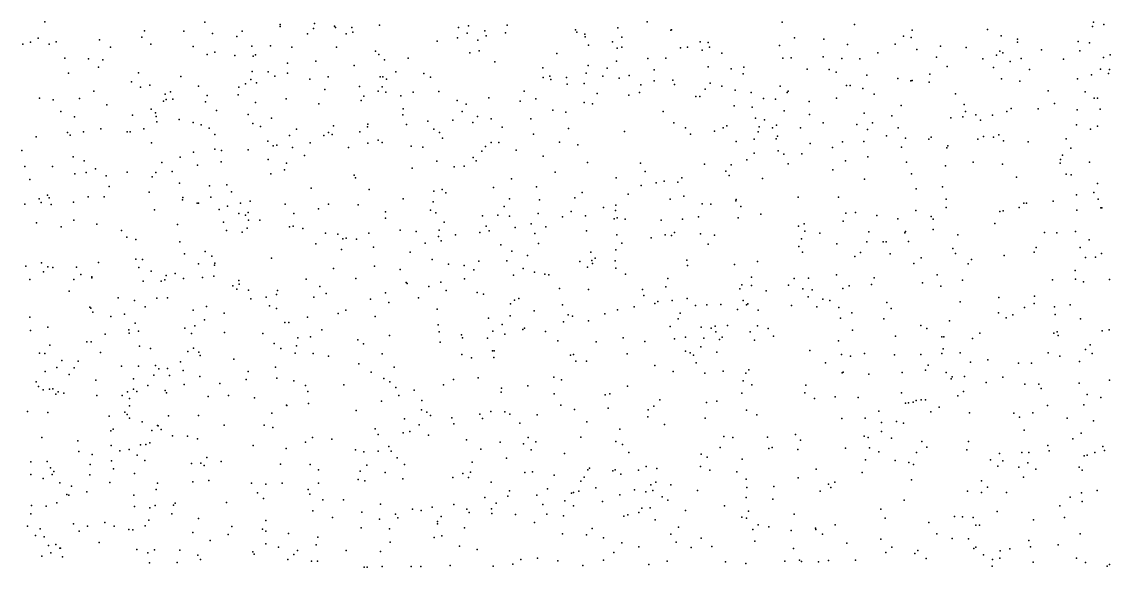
# Model space of a CAD drawing. Extents: x 2 to 99999, y 0 to 49999.
# Drawn here: x 50027 to 62491, y 6253 to 12499 of the extents above; entities that cross this region are included whole.
import ezdxf

# ---------------------------------------------------------------- set-up
doc = ezdxf.new("R2010")
doc.units = 0
doc.header["$MEASUREMENT"] = 0
doc.layers.add('points', color=50, linetype='Continuous')

msp = doc.modelspace()

# ---------------------------------------------------------------- linework, layer by layer
at = {"layer": 'points', "color": 3}
for p in [(50290, 12499, 22), (52124, 12496, 9), (52985, 12469, 4), (53377, 12481, 71), (57190, 12497, 6), (58736, 12495, 20), (59562, 12469, 18), (62300, 12494, 70), (62416, 12466, 65), (51433, 12394, 49), (51881, 12393, 62), (52212, 12366, 30), (52552, 12391, 51), (52984, 12446, 48), (53299, 12361, 57), (53368, 12423, 18), (53609, 12449, 63), (53619, 12435, 21), (53743, 12360, 54), (53805, 12435, 8), (53817, 12380, 3), (54125, 12462, 77), (55026, 12432, 5), (55126, 12369, 53), (55144, 12451, 42), (55329, 12396, 51), (55566, 12372, 92), (55587, 12459, 29), (56367, 12406, 37), (56384, 12379, 92), (56473, 12356, 95), (56854, 12429, 12), (57459, 12401, 96), (57465, 12408, 18), (60224, 12403, 63), (61084, 12411, 67), (62286, 12443, 27), (50040, 12244, 44), (50125, 12266, 91), (50215, 12310, 16), (50340, 12243, 86), (50419, 12269, 55), (50916, 12291, 94), (51401, 12322, 22), (51504, 12241, 32), (52488, 12331, 20), (52660, 12220, 77), (52876, 12223, 24), (54784, 12275, 100), (55015, 12316, 90), (55250, 12287, 2), (55343, 12338, 33), (56480, 12326, 22), (56516, 12230, 90), (56791, 12271, 29), (56897, 12324, 31), (57796, 12271, 75), (57885, 12260, 19), (58705, 12226, 92), (58875, 12315, 47), (59213, 12299, 97), (59484, 12239, 23), (60030, 12244, 62), (60125, 12334, 74), (60211, 12317, 48), (60547, 12218, 51), (61242, 12337, 88), (61428, 12300, 99), (61430, 12264, 47), (62125, 12274, 2), (62254, 12257, 14), (51044, 12210, 56), (51989, 12214, 92), (52148, 12123, 55), (52236, 12151, 21), (52467, 12113, 58), (52677, 12106, 60), (52703, 12120, 46), (53121, 12209, 56), (53631, 12210, 51), (54076, 12163, 84), (54114, 12124, 68), (55158, 12142, 74), (55263, 12166, 28), (56154, 12137, 100), (56843, 12197, 99), (56900, 12207, 46), (57569, 12200, 76), (57650, 12207, 80), (57819, 12172, 40), (57903, 12210, 65), (58045, 12139, 92), (59204, 12098, 96), (59828, 12144, 84), (60276, 12182, 81), (60500, 12095, 39), (60843, 12204, 99), (61190, 12115, 5), (61225, 12163, 98), (61261, 12145, 14), (61702, 12177, 37), (62142, 12168, 75), (62491, 12121, 12), (50519, 12084, 100), (50790, 12076, 84), (50904, 11980, 100), (50954, 12064, 40), (53069, 12025, 19), (53393, 12049, 10), (53834, 11997, 60), (54179, 12064, 84), (54453, 12081, 78), (55442, 12041, 99), (55995, 11972, 24), (56511, 11998, 31), (56729, 11968, 64), (56836, 12049, 52), (57196, 12077, 26), (57401, 12082, 77), (57885, 11983, 41), (58297, 11979, 72), (58742, 12082, 95), (58837, 12085, 64), (59419, 12079, 41), (59625, 12075, 25), (60622, 11987, 100), (61031, 12076, 47), (61156, 11977, 38), (61344, 12044, 25), (61472, 12077, 58), (61954, 12072, 52), (62412, 12088, 20), (50561, 11911, 85), (51363, 11914, 19), (51849, 11873, 32), (52667, 11930, 40), (52849, 11927, 13), (52925, 11875, 7), (53068, 11912, 96), (53325, 11842, 3), (53537, 11870, 20), (54130, 11869, 51), (54160, 11867, 24), (54309, 11927, 69), (54631, 11908, 41), (54707, 11865, 93), (55999, 11859, 3), (56073, 11878, 40), (56265, 11862, 62), (56489, 11910, 34), (56681, 11877, 56), (56868, 11853, 65), (56982, 11885, 36), (57267, 11948, 19), (58152, 11960, 1), (58286, 11902, 11), (59019, 11957, 21), (59271, 11951, 89), (59353, 11920, 97), (59705, 11886, 60), (60059, 11848, 58), (60424, 11899, 4), (61246, 11844, 58), (61566, 11954, 37), (62116, 11845, 50), (62278, 11891, 37), (62379, 11958, 31), (62472, 11906, 13), (62484, 11952, 70), (51283, 11812, 22), (51385, 11749, 61), (51493, 11772, 19), (52051, 11761, 100), (52514, 11751, 33), (52588, 11788, 82), (52648, 11838, 81), (52714, 11799, 30), (53497, 11725, 51), (53896, 11756, 83), (54155, 11754, 95), (54202, 11840, 34), (56086, 11838, 24), (56271, 11785, 22), (56467, 11794, 1), (57116, 11775, 34), (57269, 11822, 6), (57484, 11830, 85), (57502, 11780, 94), (57851, 11728, 35), (57909, 11797, 4), (58042, 11761, 68), (58712, 11761, 25), (59470, 11769, 36), (59511, 11770, 94), (59657, 11736, 10), (60209, 11822, 9), (60223, 11827, 65), (60418, 11809, 91), (61456, 11818, 86), (50229, 11624, 58), (50388, 11605, 39), (50688, 11620, 88), (50853, 11705, 57), (51667, 11669, 40), (51681, 11608, 79), (51730, 11696, 55), (51756, 11613, 94), (52149, 11653, 14), (52506, 11661, 99), (53054, 11617, 30), (53914, 11596, 85), (53943, 11647, 29), (54108, 11704, 30), (54196, 11694, 41), (54366, 11652, 54), (54510, 11693, 12), (54801, 11699, 79), (55011, 11597, 47), (55377, 11629, 43), (55780, 11704, 35), (55912, 11615, 65), (56617, 11676, 41), (56979, 11659, 39), (57100, 11690, 31), (57744, 11644, 93), (57792, 11644, 68), (58196, 11714, 27), (58379, 11688, 10), (58522, 11619, 48), (58659, 11612, 45), (58792, 11688, 31), (58803, 11706, 44), (59357, 11626, 94), (59787, 11670, 47), (60718, 11672, 36), (61781, 11710, 67), (62202, 11698, 85), (62307, 11626, 15), (62346, 11623, 33), (50476, 11472, 7), (51000, 11549, 97), (51509, 11500, 92), (51651, 11588, 81), (52131, 11581, 20), (52258, 11482, 82), (52703, 11575, 12), (53429, 11560, 8), (54395, 11503, 78), (55071, 11471, 87), (55115, 11557, 35), (55733, 11588, 38), (56108, 11488, 60), (56467, 11576, 56), (56562, 11558, 30), (57373, 11471, 62), (58186, 11536, 23), (58391, 11523, 59), (58756, 11481, 79), (59045, 11586, 81), (60096, 11541, 54), (60817, 11550, 45), (60835, 11471, 37), (61306, 11471, 11), (61356, 11506, 47), (61666, 11502, 94), (61852, 11564, 57), (62113, 11489, 71), (62376, 11497, 10), (50629, 11410, 68), (51294, 11430, 73), (51559, 11456, 43), (51566, 11415, 71), (51573, 11353, 90), (51828, 11378, 18), (51989, 11344, 69), (52619, 11438, 44), (52887, 11397, 81), (54390, 11435, 36), (54676, 11359, 67), (54964, 11374, 4), (55191, 11344, 16), (55244, 11414, 19), (55403, 11387, 40), (55855, 11389, 76), (56256, 11463, 70), (58430, 11394, 23), (58531, 11376, 77), (59047, 11439, 97), (59675, 11451, 30), (59991, 11422, 20), (60664, 11399, 80), (60804, 11411, 99), (60953, 11433, 37), (61007, 11373, 41), (61144, 11430, 79), (50552, 11232, 38), (50733, 11238, 62), (50933, 11272, 95), (51232, 11237, 20), (51268, 11239, 28), (51424, 11274, 23), (52082, 11318, 95), (52171, 11279, 71), (52671, 11333, 2), (52761, 11299, 69), (53174, 11269, 71), (53540, 11231, 91), (53596, 11306, 42), (53898, 11237, 24), (53986, 11295, 62), (53989, 11325, 73), (54434, 11321, 15), (54747, 11269, 46), (54810, 11232, 3), (55529, 11291, 54), (56288, 11278, 97), (56928, 11241, 34), (57495, 11341, 86), (57627, 11283, 1), (57959, 11246, 21), (58060, 11286, 99), (58102, 11306, 11), (58459, 11240, 9), (58470, 11296, 77), (58623, 11283, 97), (58669, 11315, 21), (58943, 11283, 55), (59205, 11340, 75), (59589, 11323, 60), (59710, 11265, 82), (59770, 11340, 88), (60062, 11284, 73), (62104, 11320, 5), (62263, 11268, 17), (62344, 11303, 18), (50191, 11180, 76), (50581, 11200, 33), (51513, 11112, 89), (52236, 11209, 49), (52843, 11133, 21), (53094, 11196, 55), (53328, 11111, 41), (53485, 11197, 42), (53582, 11207, 30), (53990, 11109, 32), (54107, 11145, 79), (54152, 11115, 82), (54843, 11168, 51), (55403, 11115, 18), (55491, 11116, 51), (55885, 11212, 7), (56183, 11121, 78), (57683, 11212, 60), (58208, 11129, 16), (58413, 11153, 18), (58665, 11159, 1), (58680, 11190, 90), (59056, 11106, 7), (59426, 11124, 11), (59671, 11128, 34), (59928, 11191, 66), (60148, 11167, 46), (60413, 11156, 91), (60439, 11179, 50), (60973, 11153, 52), (61039, 11186, 77), (61156, 11178, 95), (61216, 11206, 39), (61268, 11136, 16), (61551, 11125, 19), (61988, 11160, 59), (50027, 11024, 98), (51992, 11006, 89), (52239, 11041, 43), (52315, 11023, 82), (52618, 11034, 42), (52904, 11078, 61), (52947, 11086, 66), (53126, 11059, 25), (53263, 10969, 79), (53768, 11061, 82), (54486, 11076, 55), (54621, 11062, 86), (55296, 11017, 65), (55336, 11070, 28), (55687, 11029, 65), (56396, 11089, 47), (58413, 10993, 31), (58690, 11021, 77), (58755, 10983, 67), (58959, 10988, 35), (59309, 11061, 6), (60100, 11062, 34), (60619, 11056, 27), (60633, 11077, 78), (61945, 10970, 31), (62039, 11050, 76), (50616, 10952, 14), (50740, 10905, 31), (51630, 10889, 8), (51839, 10948, 43), (52038, 10857, 99), (52310, 10897, 37), (52848, 10922, 14), (53059, 10881, 92), (54778, 10902, 22), (55093, 10847, 57), (55196, 10944, 65), (55232, 10905, 72), (55997, 10960, 54), (56506, 10888, 31), (57112, 10881, 43), (57843, 10869, 50), (58151, 10862, 75), (58328, 10919, 85), (58803, 10874, 82), (59460, 10907, 65), (59717, 10951, 76), (60158, 10891, 80), (60603, 10849, 37), (60921, 10890, 6), (61256, 10868, 46), (61917, 10880, 72), (61920, 10922, 85), (62255, 10891, 44), (50061, 10841, 65), (50378, 10842, 30), (50633, 10758, 4), (50766, 10772, 5), (50870, 10815, 70), (50994, 10733, 84), (51232, 10777, 28), (51520, 10722, 33), (51563, 10773, 72), (51748, 10783, 94), (52877, 10756, 62), (53036, 10805, 55), (53834, 10742, 12), (54498, 10822, 3), (54979, 10837, 100), (56133, 10775, 23), (57166, 10786, 86), (58089, 10787, 3), (58128, 10738, 73), (59313, 10802, 37), (60216, 10756, 99), (61987, 10755, 42), (62043, 10748, 38), (50118, 10692, 28), (51027, 10611, 49), (51834, 10652, 97), (52175, 10619, 8), (52375, 10631, 6), (53850, 10711, 89), (55427, 10603, 6), (55636, 10700, 18), (55922, 10607, 80), (56833, 10712, 46), (57119, 10624, 48), (57290, 10654, 30), (57382, 10672, 5), (57538, 10663, 38), (57587, 10712, 54), (58509, 10703, 96), (59678, 10697, 49), (60569, 10610, 41), (61419, 10718, 9), (62345, 10646, 7), (50227, 10470, 47), (50320, 10512, 97), (50340, 10484, 56), (50786, 10495, 14), (50972, 10494, 94), (51486, 10547, 96), (51870, 10488, 13), (52193, 10491, 1), (52430, 10552, 50), (53342, 10594, 24), (54003, 10579, 75), (54393, 10472, 96), (54744, 10561, 50), (54842, 10578, 89), (54883, 10540, 39), (55613, 10472, 71), (56360, 10484, 48), (56444, 10544, 8), (56972, 10525, 41), (57609, 10501, 2), (58919, 10491, 82), (59381, 10490, 49), (60269, 10585, 63), (62106, 10517, 19), (62302, 10544, 53), (50063, 10411, 10), (50250, 10431, 96), (50364, 10405, 42), (50618, 10432, 48), (51546, 10347, 32), (51869, 10459, 35), (52036, 10422, 38), (52051, 10420, 52), (52288, 10348, 48), (52383, 10388, 40), (52530, 10421, 46), (52644, 10444, 59), (53042, 10409, 2), (53426, 10356, 50), (53538, 10409, 46), (53879, 10402, 15), (54737, 10436, 97), (55551, 10383, 38), (55957, 10459, 21), (56690, 10372, 65), (56830, 10400, 80), (57453, 10467, 29), (57818, 10415, 43), (57919, 10411, 86), (58203, 10448, 93), (58209, 10465, 39), (58260, 10382, 16), (60611, 10469, 88), (60612, 10373, 40), (61448, 10371, 36), (61501, 10422, 42), (61533, 10422, 49), (61838, 10443, 31), (62352, 10469, 52), (62382, 10367, 53), (62395, 10367, 45), (50624, 10227, 6), (52512, 10303, 7), (52590, 10283, 14), (52620, 10316, 26), (52625, 10226, 87), (52753, 10228, 16), (53144, 10302, 65), (54193, 10322, 100), (54193, 10251, 99), (54708, 10341, 91), (54770, 10311, 96), (55303, 10275, 54), (55478, 10284, 97), (55610, 10273, 46), (55940, 10303, 17), (56219, 10267, 14), (56318, 10325, 21), (56483, 10278, 25), (56810, 10241, 52), (56826, 10338, 68), (56843, 10255, 65), (56937, 10237, 90), (57347, 10228, 6), (57593, 10238, 94), (57776, 10264, 50), (58229, 10252, 38), (58489, 10296, 68), (59464, 10306, 33), (59574, 10315, 72), (59820, 10280, 70), (60058, 10242, 87), (60265, 10339, 79), (60442, 10268, 94), (60464, 10237, 88), (61227, 10326, 29), (61265, 10333, 95), (62108, 10341, 20), (50197, 10197, 60), (50477, 10151, 27), (50888, 10181, 82), (51167, 10108, 18), (51811, 10177, 27), (52335, 10203, 31), (52370, 10107, 49), (52608, 10135, 43), (53094, 10152, 72), (53136, 10160, 3), (53246, 10132, 68), (54358, 10111, 14), (54543, 10096, 4), (54805, 10114, 14), (54864, 10204, 88), (55345, 10160, 43), (55379, 10106, 76), (55676, 10143, 62), (55861, 10187, 27), (56029, 10151, 42), (56495, 10104, 90), (58921, 10157, 65), (58987, 10186, 15), (58995, 10102, 70), (59432, 10216, 3), (60146, 10098, 29), (60464, 10122, 10), (61171, 10188, 60), (62094, 10098, 91), (51229, 10034, 70), (51332, 10006, 94), (51838, 9979, 7), (52549, 10089, 64), (53504, 10079, 67), (53645, 10068, 87), (53703, 10013, 47), (53740, 10022, 38), (53859, 10009, 26), (54001, 10078, 75), (54798, 10040, 30), (54829, 9991, 98), (54994, 10058, 47), (55271, 10086, 69), (55901, 10075, 10), (56840, 10060, 57), (57235, 10025, 29), (57395, 10058, 31), (57468, 10050, 29), (57501, 10085, 83), (57798, 10071, 96), (57961, 10054, 66), (58957, 10015, 90), (59167, 10079, 0), (59705, 9979, 47), (59727, 10095, 10), (59892, 9978, 24), (59925, 9979, 82), (60138, 10082, 33), (60182, 9981, 57), (60745, 10059, 97), (61740, 10086, 94), (61880, 10081, 98), (62249, 10001, 92), (52128, 9869, 84), (53393, 9957, 27), (53687, 9890, 2), (54056, 9917, 47), (54476, 9861, 32), (54645, 9964, 65), (55511, 9943, 84), (55637, 9874, 61), (55943, 9959, 7), (56544, 9862, 45), (56830, 9888, 58), (56899, 9965, 44), (57885, 9952, 81), (58924, 9925, 73), (58968, 9861, 24), (59362, 9958, 19), (59631, 9855, 83), (60687, 9903, 65), (61621, 9861, 31), (61644, 9914, 27), (62145, 9914, 15), (50251, 9738, 29), (50907, 9742, 37), (51334, 9779, 58), (51408, 9776, 68), (51892, 9843, 85), (52051, 9727, 82), (52203, 9813, 69), (52236, 9735, 58), (52885, 9791, 21), (54725, 9776, 10), (54915, 9723, 61), (55262, 9759, 36), (55583, 9762, 68), (55819, 9822, 75), (56419, 9755, 69), (56556, 9764, 69), (56564, 9731, 38), (56592, 9791, 68), (56821, 9761, 4), (57642, 9771, 55), (58451, 9752, 28), (59565, 9810, 21), (59970, 9841, 48), (60242, 9731, 66), (60326, 9795, 90), (60719, 9845, 89), (60865, 9729, 60), (60903, 9776, 52), (61276, 9823, 99), (62206, 9798, 57), (62322, 9803, 47), (62390, 9845, 23), (50075, 9701, 98), (50277, 9637, 4), (50324, 9692, 78), (50384, 9684, 52), (50653, 9690, 21), (50703, 9606, 83), (51366, 9684, 76), (51508, 9645, 9), (51784, 9615, 85), (52235, 9712, 2), (53597, 9673, 91), (54067, 9700, 46), (54358, 9662, 93), (55094, 9708, 7), (55202, 9657, 32), (55659, 9597, 79), (55770, 9672, 77), (55897, 9630, 8), (56018, 9609, 30), (56062, 9602, 41), (56504, 9689, 50), (56830, 9676, 11), (56942, 9609, 16), (57650, 9709, 41), (58187, 9718, 88), (59356, 9602, 64), (60509, 9600, 10), (62091, 9650, 6), (50121, 9548, 43), (50623, 9548, 14), (50828, 9577, 33), (50831, 9568, 17), (51416, 9529, 85), (51622, 9530, 71), (51666, 9543, 17), (51682, 9595, 28), (51879, 9559, 47), (52098, 9570, 48), (52227, 9585, 92), (52445, 9475, 84), (52514, 9537, 18), (52517, 9496, 58), (53285, 9551, 77), (53853, 9560, 75), (54429, 9515, 75), (54441, 9501, 60), (54825, 9518, 87), (55097, 9554, 6), (57425, 9559, 31), (58271, 9487, 45), (58382, 9480, 14), (58383, 9574, 11), (58805, 9481, 4), (58872, 9559, 63), (59037, 9562, 20), (59503, 9477, 54), (59756, 9492, 21), (59787, 9566, 82), (60341, 9511, 79), (60798, 9541, 93), (61829, 9545, 29), (62092, 9552, 7), (62186, 9522, 3), (62483, 9547, 56), (50571, 9414, 57), (52491, 9436, 71), (52623, 9425, 28), (52942, 9375, 4), (52955, 9421, 19), (53439, 9469, 53), (53514, 9386, 18), (54192, 9394, 20), (54688, 9468, 27), (54886, 9423, 51), (55242, 9400, 22), (55314, 9378, 31), (56186, 9445, 38), (56515, 9435, 99), (57133, 9433, 8), (57152, 9364, 66), (57403, 9464, 87), (58249, 9440, 32), (58550, 9418, 91), (58972, 9439, 41), (59032, 9351, 63), (59079, 9430, 56), (59430, 9445, 23), (60552, 9471, 99), (61624, 9357, 15), (50808, 9230, 30), (51130, 9339, 5), (51319, 9306, 46), (51438, 9234, 56), (51574, 9335, 86), (51697, 9337, 23), (52141, 9238, 87), (52648, 9325, 3), (52824, 9346, 87), (52863, 9246, 40), (53371, 9346, 30), (54021, 9323, 28), (54230, 9285, 25), (54571, 9337, 15), (55624, 9270, 79), (55669, 9311, 40), (55720, 9331, 22), (56217, 9256, 57), (57038, 9236, 19), (57275, 9273, 9), (57312, 9295, 39), (57474, 9307, 49), (57647, 9331, 14), (57742, 9249, 10), (57870, 9257, 81), (58032, 9262, 11), (58288, 9307, 87), (58324, 9256, 19), (58340, 9269, 64), (58841, 9249, 61), (59130, 9236, 13), (59199, 9323, 3), (59279, 9307, 9), (59383, 9227, 7), (59933, 9284, 51), (60773, 9293, 5), (61215, 9341, 77), (61511, 9227, 9), (61618, 9273, 92), (61853, 9236, 55), (62031, 9259, 20), (50121, 9116, 60), (50819, 9218, 35), (50842, 9172, 30), (51046, 9125, 16), (51204, 9152, 70), (51989, 9197, 59), (52345, 9163, 1), (52945, 9215, 76), (53298, 9117, 63), (53649, 9160, 64), (53739, 9198, 9), (54075, 9123, 74), (54783, 9207, 0), (55371, 9105, 76), (55620, 9131, 21), (55895, 9187, 42), (56284, 9144, 80), (56334, 9127, 57), (56704, 9153, 36), (56849, 9201, 26), (57567, 9161, 37), (58221, 9204, 0), (58458, 9198, 62), (59403, 9104, 64), (59531, 9165, 86), (59981, 9216, 23), (61211, 9166, 76), (61300, 9107, 27), (61374, 9142, 26), (61861, 9146, 16), (50327, 9002, 26), (51327, 9046, 37), (51893, 8991, 14), (52007, 9019, 75), (52121, 9085, 78), (53039, 9054, 45), (53085, 9054, 88), (54795, 9027, 6), (55527, 9034, 40), (55764, 8976, 68), (55784, 8992, 18), (56232, 9062, 12), (56518, 9075, 76), (57450, 9011, 13), (57543, 9097, 20), (57806, 9000, 3), (57922, 8991, 17), (57967, 9015, 91), (58109, 9022, 86), (58453, 9019, 70), (58574, 8987, 14), (59898, 9097, 34), (60322, 9020, 23), (60392, 8987, 11), (60651, 9076, 78), (62149, 9098, 29), (50128, 8962, 85), (50981, 8920, 55), (51251, 8970, 51), (51256, 8933, 79), (51365, 8956, 77), (51969, 8928, 59), (52348, 8941, 15), (52788, 8928, 99), (53189, 8879, 82), (53334, 8891, 37), (53462, 8970, 58), (53877, 8856, 39), (54237, 8908, 66), (54805, 8949, 67), (55064, 8913, 65), (55073, 8881, 11), (55359, 8875, 3), (55420, 8957, 51), (55558, 8920, 19), (56025, 8951, 89), (56913, 8878, 56), (57503, 8869, 98), (57629, 8889, 70), (57838, 8877, 28), (57973, 8948, 22), (58017, 8859, 62), (58046, 8886, 32), (58369, 8950, 77), (58419, 8854, 28), (58635, 8898, 27), (59541, 8969, 77), (60033, 8898, 60), (60562, 8892, 35), (60584, 8891, 57), (60912, 8871, 3), (60998, 8935, 76), (61846, 8933, 14), (61883, 8948, 76), (61894, 8907, 27), (62399, 8958, 89), (62477, 8972, 96), (50347, 8794, 58), (50771, 8835, 32), (50821, 8835, 99), (51374, 8785, 63), (51502, 8757, 76), (51994, 8760, 10), (52918, 8816, 29), (52994, 8758, 98), (53172, 8789, 93), (53940, 8812, 84), (54817, 8832, 82), (55419, 8731, 62), (55436, 8730, 42), (56165, 8847, 52), (56603, 8835, 66), (57160, 8836, 46), (57628, 8726, 84), (57804, 8777, 43), (59052, 8734, 54), (59380, 8847, 36), (60579, 8753, 94), (62206, 8747, 54), (62262, 8800, 68), (50229, 8706, 81), (50292, 8699, 12), (50484, 8619, 31), (50671, 8613, 0), (50928, 8712, 18), (51845, 8604, 53), (51930, 8723, 8), (52056, 8717, 77), (52069, 8679, 18), (52455, 8634, 72), (53159, 8703, 32), (53364, 8702, 36), (53540, 8671, 90), (54153, 8697, 60), (55065, 8688, 2), (55177, 8649, 13), (55433, 8654, 88), (56312, 8681, 74), (56343, 8689, 51), (56371, 8611, 29), (56494, 8614, 50), (56959, 8695, 77), (57681, 8709, 78), (57717, 8683, 15), (57986, 8716, 26), (59414, 8690, 88), (59516, 8668, 92), (59676, 8700, 63), (60020, 8684, 70), (60323, 8690, 68), (60564, 8699, 66), (60772, 8707, 22), (60889, 8601, 63), (61091, 8628, 45), (61780, 8707, 99), (61914, 8670, 6), (62140, 8608, 98), (62285, 8700, 47), (50296, 8496, 61), (50430, 8541, 50), (50625, 8537, 53), (51169, 8555, 47), (51365, 8557, 43), (51559, 8562, 40), (51595, 8524, 74), (51694, 8528, 94), (51874, 8507, 52), (52618, 8494, 72), (52933, 8542, 2), (53885, 8583, 56), (54029, 8485, 42), (54291, 8544, 12), (57277, 8563, 37), (57485, 8494, 59), (57749, 8595, 87), (58057, 8499, 79), (58353, 8512, 22), (59229, 8593, 60), (59423, 8479, 87), (59432, 8486, 0), (60110, 8482, 45), (60374, 8511, 12), (60405, 8565, 58), (60612, 8481, 7), (61439, 8589, 80), (61590, 8590, 9), (50190, 8376, 79), (50569, 8459, 77), (50874, 8394, 89), (51305, 8412, 44), (51540, 8451, 6), (51718, 8449, 52), (52064, 8438, 77), (52294, 8355, 93), (52595, 8401, 29), (52949, 8417, 18), (53143, 8388, 84), (54171, 8414, 30), (54241, 8375, 82), (54972, 8402, 6), (55252, 8421, 91), (56119, 8430, 74), (56207, 8398, 24), (57849, 8475, 21), (58287, 8388, 82), (58319, 8475, 66), (59725, 8464, 89), (60668, 8409, 79), (60679, 8435, 46), (60823, 8436, 36), (61069, 8369, 82), (61260, 8431, 41), (62136, 8361, 31), (62484, 8396, 87), (50220, 8321, 95), (50273, 8286, 22), (50343, 8291, 94), (50381, 8295, 26), (50415, 8236, 11), (50443, 8263, 22), (50508, 8245, 42), (51238, 8261, 43), (51307, 8292, 63), (51346, 8264, 54), (51470, 8333, 74), (51668, 8278, 53), (51683, 8249, 4), (51885, 8344, 17), (53277, 8333, 30), (53303, 8266, 98), (53714, 8342, 86), (54312, 8310, 71), (54521, 8281, 97), (54856, 8340, 66), (55516, 8258, 63), (55522, 8304, 71), (55821, 8331, 88), (56125, 8237, 5), (56759, 8239, 48), (56963, 8325, 32), (58274, 8248, 53), (58386, 8341, 92), (58992, 8251, 68), (59005, 8339, 80), (60101, 8249, 38), (60809, 8266, 39), (61512, 8350, 59), (61672, 8350, 3), (61699, 8300, 51), (62225, 8232, 43), (50886, 8220, 24), (51178, 8218, 38), (51262, 8184, 68), (52161, 8209, 56), (52396, 8218, 33), (52692, 8193, 67), (53060, 8107, 80), (53061, 8105, 35), (53309, 8127, 93), (54147, 8154, 95), (54344, 8218, 64), (54608, 8161, 35), (56198, 8107, 67), (56709, 8226, 3), (57334, 8170, 0), (57868, 8141, 33), (57987, 8153, 60), (59103, 8186, 33), (59340, 8204, 74), (59604, 8197, 43), (60148, 8132, 8), (60182, 8134, 82), (60234, 8143, 41), (60268, 8163, 29), (60324, 8168, 2), (60377, 8168, 70), (60747, 8217, 69), (61772, 8103, 8), (62190, 8114, 74), (62385, 8195, 56), (50094, 8035, 49), (50327, 8023, 47), (51027, 7982, 35), (51208, 8030, 19), (51232, 8000, 45), (51259, 8101, 95), (51707, 7988, 86), (52051, 7992, 16), (52891, 8017, 28), (53856, 8048, 14), (54606, 8054, 81), (54667, 8029, 27), (54706, 7989, 2), (55274, 8005, 5), (55398, 8035, 45), (55557, 8032, 18), (55616, 8004, 65), (55927, 7997, 59), (56358, 8058, 96), (56740, 8076, 42), (57199, 8057, 93), (57265, 8098, 47), (58327, 8051, 30), (58443, 7998, 10), (59841, 8041, 19), (60438, 8034, 47), (60532, 8085, 64), (60881, 8022, 43), (61386, 8018, 95), (61603, 8019, 27), (51261, 7959, 37), (51407, 7919, 2), (51582, 7876, 33), (51590, 7873, 25), (52346, 7879, 51), (52801, 7879, 29), (52903, 7852, 81), (54411, 7952, 25), (54579, 7883, 30), (54950, 7964, 97), (54976, 7895, 48), (55302, 7956, 58), (55731, 7903, 59), (56499, 7917, 8), (57195, 7975, 46), (57386, 7889, 90), (57853, 7959, 65), (59417, 7956, 88), (59683, 7960, 87), (59871, 7912, 2), (60043, 7921, 96), (60125, 7903, 90), (61451, 7973, 9), (61998, 7959, 34), (62298, 7930, 44), (50257, 7738, 61), (51048, 7815, 6), (51073, 7832, 82), (51515, 7819, 36), (51624, 7829, 79), (51754, 7758, 86), (51923, 7753, 36), (53356, 7739, 88), (54072, 7838, 50), (54109, 7771, 46), (54393, 7790, 69), (54469, 7808, 83), (54684, 7764, 32), (55824, 7740, 10), (56428, 7741, 80), (56875, 7835, 18), (58065, 7749, 26), (58169, 7738, 89), (58568, 7741, 25), (58885, 7771, 38), (59674, 7752, 21), (59718, 7737, 90), (59871, 7807, 75), (59986, 7731, 40), (61504, 7823, 77), (62159, 7788, 70), (50668, 7701, 69), (51049, 7646, 55), (51388, 7656, 76), (51448, 7657, 42), (51492, 7676, 22), (52038, 7725, 45), (52677, 7647, 85), (53056, 7614, 58), (53277, 7685, 35), (53578, 7721, 68), (54230, 7636, 25), (55121, 7713, 43), (55283, 7605, 37), (55505, 7685, 73), (55773, 7664, 70), (55913, 7688, 75), (56829, 7691, 66), (56907, 7657, 11), (58023, 7623, 37), (58581, 7612, 40), (58619, 7624, 6), (58943, 7707, 89), (59460, 7616, 21), (59735, 7622, 64), (60332, 7691, 95), (60389, 7626, 21), (60869, 7693, 64), (61776, 7647, 54), (62063, 7725, 19), (62407, 7636, 13), (50680, 7580, 26), (50833, 7542, 43), (51149, 7584, 7), (51256, 7602, 75), (51347, 7537, 95), (52146, 7510, 3), (53849, 7599, 69), (53943, 7573, 15), (54109, 7583, 4), (54258, 7582, 24), (54325, 7506, 54), (55577, 7501, 93), (55861, 7598, 47), (56241, 7554, 82), (56980, 7566, 55), (57808, 7546, 92), (57876, 7514, 92), (58277, 7489, 12), (58913, 7602, 23), (59689, 7482, 17), (59841, 7576, 15), (60274, 7567, 17), (60848, 7598, 41), (61120, 7484, 88), (61224, 7554, 35), (61478, 7566, 68), (61558, 7565, 3), (61792, 7586, 70), (62193, 7530, 48), (62226, 7538, 86), (62313, 7565, 8), (62427, 7591, 4), (50131, 7458, 81), (50317, 7463, 41), (50355, 7392, 88), (50809, 7429, 27), (51055, 7471, 19), (51077, 7378, 60), (51436, 7476, 13), (51972, 7440, 81), (52077, 7443, 90), (52114, 7417, 55), (52311, 7464, 61), (52991, 7432, 72), (53328, 7430, 71), (53426, 7367, 41), (53977, 7421, 84), (54409, 7430, 14), (55186, 7457, 35), (56508, 7370, 61), (56529, 7388, 61), (56795, 7357, 90), (56822, 7369, 8), (57089, 7363, 71), (57178, 7407, 89), (57299, 7382, 95), (57799, 7406, 26), (57904, 7364, 71), (59122, 7375, 37), (60027, 7476, 10), (60185, 7452, 38), (60238, 7428, 10), (61204, 7412, 31), (61261, 7471, 24), (61446, 7397, 57), (61546, 7448, 12), (61637, 7374, 65), (62136, 7399, 70), (62171, 7363, 45), (50129, 7314, 11), (50272, 7268, 62), (50376, 7315, 63), (50394, 7348, 56), (50806, 7310, 4), (51316, 7326, 95), (51987, 7231, 38), (52169, 7245, 6), (53879, 7259, 44), (53901, 7353, 70), (53955, 7241, 42), (54188, 7339, 58), (54389, 7267, 80), (54964, 7281, 63), (55076, 7325, 94), (55143, 7281, 78), (55167, 7343, 1), (55789, 7338, 68), (55876, 7345, 17), (56123, 7306, 57), (56430, 7237, 91), (56465, 7283, 73), (56888, 7318, 38), (58216, 7345, 43), (58321, 7260, 82), (58919, 7275, 64), (59652, 7339, 68), (60217, 7252, 72), (61017, 7242, 69), (61499, 7286, 21), (50463, 7221, 46), (50595, 7180, 99), (50771, 7116, 77), (51035, 7223, 27), (51565, 7143, 72), (51582, 7214, 29), (52658, 7217, 88), (52728, 7106, 3), (52821, 7205, 50), (53008, 7217, 88), (53307, 7143, 39), (53423, 7214, 30), (55401, 7227, 66), (55613, 7129, 50), (56047, 7149, 2), (56345, 7108, 90), (56406, 7123, 53), (56599, 7162, 62), (57042, 7141, 45), (57172, 7118, 51), (57229, 7198, 58), (57255, 7132, 23), (57288, 7227, 99), (57458, 7196, 97), (57764, 7131, 85), (58331, 7166, 13), (58637, 7178, 82), (59168, 7122, 100), (59266, 7204, 47), (59292, 7167, 8), (59338, 7226, 89), (60858, 7123, 5), (61016, 7109, 91), (61085, 7171, 54), (61303, 7110, 63), (62163, 7106, 14), (62340, 7130, 34), (50430, 6989, 83), (50541, 7084, 26), (50567, 7079, 38), (51311, 7077, 53), (51783, 6988, 79), (52373, 6993, 95), (52793, 7038, 50), (53326, 7091, 29), (53474, 7024, 2), (53710, 7023, 49), (55330, 7053, 53), (55458, 6987, 64), (55594, 7067, 23), (55925, 7077, 71), (56244, 7014, 10), (56323, 7101, 10), (56675, 7004, 93), (56874, 7082, 52), (57360, 7059, 13), (57425, 7021, 19), (58323, 7052, 45), (58628, 7031, 66), (60130, 7021, 41), (62032, 7057, 2), (62170, 7007, 66), (50132, 6865, 1), (50139, 6959, 88), (50307, 6952, 43), (51318, 6948, 5), (51494, 6933, 34), (51556, 6958, 73), (51744, 6863, 40), (51766, 6964, 75), (53361, 6898, 44), (53919, 6885, 43), (54135, 6974, 63), (54308, 6861, 19), (54502, 6918, 66), (54602, 6901, 30), (54725, 6940, 62), (54976, 6973, 25), (55123, 6918, 85), (55150, 6880, 90), (55404, 6923, 39), (55409, 6869, 7), (55682, 6856, 22), (55994, 6970, 83), (56039, 6861, 10), (56343, 6956, 49), (57093, 6879, 45), (57126, 6929, 38), (57223, 6934, 55), (57628, 6901, 71), (58073, 6955, 65), (58350, 6896, 36), (58873, 6861, 51), (59864, 6919, 6), (61196, 6892, 77), (61915, 6955, 56), (50621, 6748, 45), (50977, 6766, 71), (51483, 6792, 98), (52050, 6812, 27), (52822, 6788, 58), (53585, 6823, 60), (54122, 6805, 38), (54333, 6818, 30), (54787, 6750, 19), (54789, 6776, 90), (54828, 6835, 51), (55899, 6765, 92), (56229, 6840, 62), (56920, 6839, 53), (56965, 6854, 78), (57281, 6794, 42), (58273, 6825, 29), (58324, 6816, 28), (58459, 6739, 89), (59341, 6738, 98), (59915, 6814, 68), (60415, 6764, 17), (60708, 6833, 86), (60800, 6829, 24), (60922, 6821, 32), (60953, 6736, 92), (60993, 6734, 93), (61611, 6795, 33), (61967, 6824, 48), (50094, 6724, 40), (50183, 6615, 12), (50238, 6692, 90), (50684, 6665, 80), (50779, 6725, 97), (51086, 6723, 98), (51254, 6686, 14), (51299, 6683, 83), (51439, 6728, 1), (51987, 6651, 99), (52392, 6626, 100), (52432, 6718, 11), (52785, 6688, 16), (52821, 6667, 91), (53083, 6641, 79), (53914, 6704, 7), (54237, 6693, 36), (54837, 6614, 93), (55097, 6703, 54), (56217, 6636, 2), (56494, 6625, 87), (56560, 6698, 84), (57458, 6633, 7), (57548, 6713, 0), (58397, 6685, 62), (58582, 6715, 45), (58837, 6673, 28), (59116, 6699, 50), (59120, 6684, 7), (59197, 6632, 62), (60507, 6635, 60), (62146, 6634, 67), (50283, 6602, 45), (50334, 6502, 59), (50416, 6515, 3), (50913, 6537, 80), (52183, 6560, 29), (52820, 6520, 24), (52966, 6484, 57), (53398, 6510, 98), (53418, 6599, 21), (54245, 6538, 11), (54749, 6594, 81), (55041, 6494, 93), (56690, 6588, 63), (56899, 6533, 5), (57091, 6485, 62), (57520, 6540, 1), (57807, 6586, 48), (57928, 6489, 95), (58421, 6551, 12), (59473, 6530, 96), (59865, 6576, 52), (59990, 6484, 59), (60679, 6583, 67), (60869, 6577, 91), (60952, 6481, 22), (61559, 6560, 85), (61576, 6485, 82), (61896, 6509, 98), (50255, 6379, 82), (50359, 6417, 20), (50463, 6470, 91), (50470, 6471, 85), (50492, 6372, 7), (51343, 6455, 4), (51471, 6416, 78), (51546, 6451, 3), (51838, 6450, 4), (52044, 6390, 71), (52671, 6428, 51), (52689, 6402, 74), (53144, 6398, 63), (53184, 6446, 6), (53740, 6446, 58), (54135, 6433, 25), (55243, 6457, 7), (55931, 6358, 11), (56805, 6421, 28), (57692, 6478, 94), (58863, 6469, 12), (59920, 6423, 23), (60253, 6410, 69), (60289, 6446, 59), (60928, 6467, 65), (61040, 6395, 51), (61231, 6442, 84), (61341, 6463, 50), (62105, 6357, 72), (51489, 6305, 42), (51806, 6307, 58), (52072, 6343, 99), (53075, 6341, 53), (53344, 6324, 15), (53413, 6323, 64), (53946, 6255, 74), (53981, 6253, 14), (54155, 6260, 88), (54487, 6261, 8), (54597, 6261, 23), (54932, 6272, 90), (55423, 6264, 26), (55649, 6287, 58), (55741, 6343, 4), (56166, 6325, 76), (56450, 6271, 52), (56687, 6332, 64), (57207, 6286, 58), (57419, 6324, 52), (58085, 6315, 94), (58319, 6297, 99), (58763, 6323, 26), (58931, 6334, 12), (58954, 6317, 94), (59151, 6315, 6), (59266, 6329, 72), (59574, 6333, 5), (60382, 6353, 81), (61140, 6264, 81), (61142, 6340, 69), (61228, 6356, 83), (61609, 6309, 23), (62207, 6307, 40), (62454, 6265, 45), (62483, 6283, 7)]:
    msp.add_point(p, dxfattribs=at)

doc.saveas('drawing.dxf')
